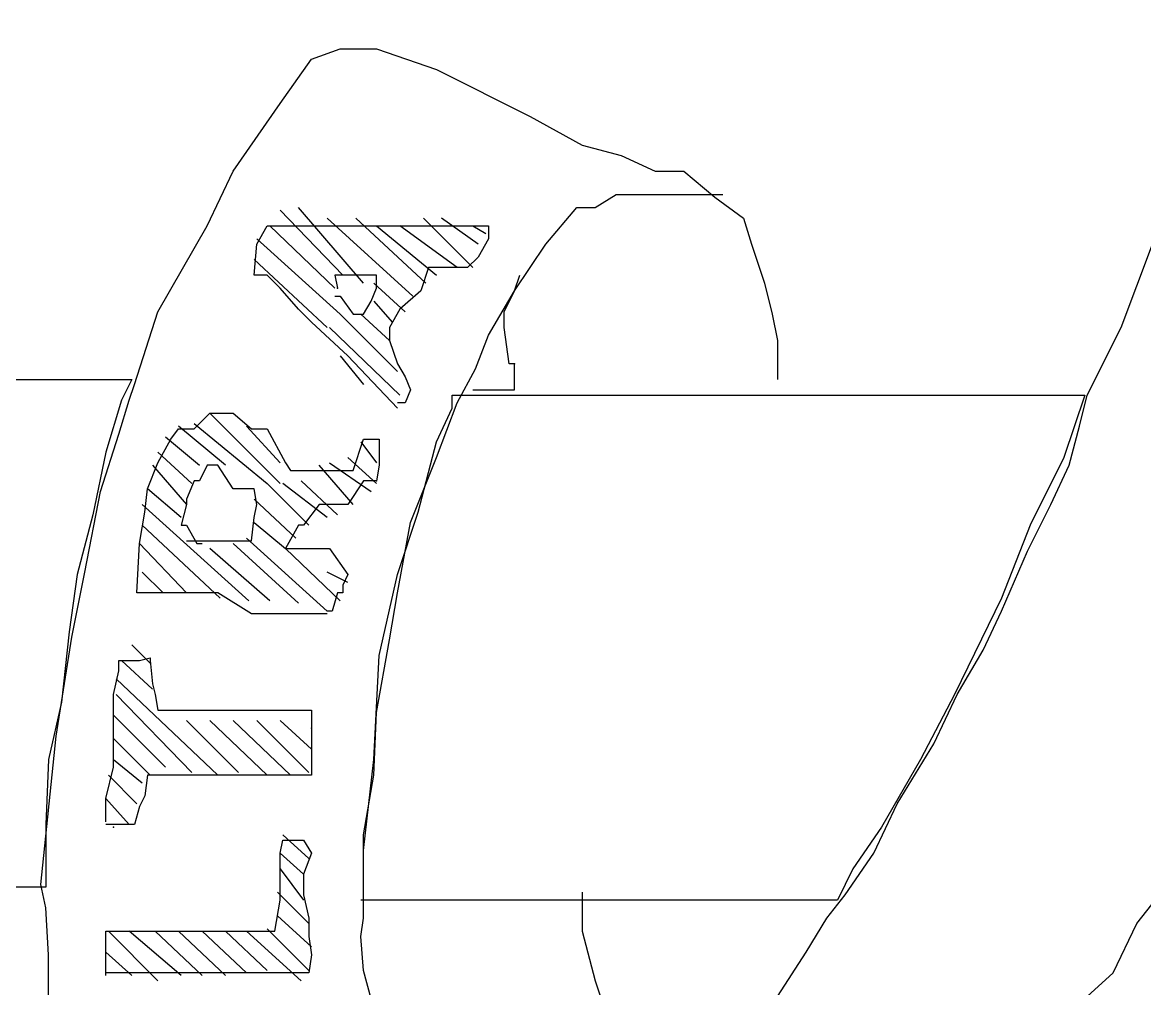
# Model space of a CAD drawing. Extents: x 748454 to 749044, y 4316681 to 4317708.
# Drawn here: x 748488.87 to 748493.18, y 4317549.78 to 4317553.491 of the extents above; entities that cross this region are included whole.
import ezdxf

# ---------------------------------------------------------------- set-up
doc = ezdxf.new("R2010")
doc.units = 0
doc.layers.get('0').update_dxf_attribs({"linetype": 'CONTINUOUS'})

msp = doc.modelspace()

# ---------------------------------------------------------------- linework, layer by layer
at = {"color": 0, "linetype": 'CONTINUOUS'}
for p, q in [((748489.98, 4317553.35), (748490.09, 4317553.39)), ((748489.98, 4317553.35), (748490.09, 4317553.39)), ((748490.09, 4317553.39), (748490.23, 4317553.39)), ((748490.09, 4317553.39), (748490.23, 4317553.39)), ((748490.23, 4317553.39), (748490.46, 4317553.31)), ((748490.23, 4317553.39), (748490.46, 4317553.31)), ((748489.86, 4317553.18), (748489.98, 4317553.35)), ((748489.86, 4317553.18), (748489.98, 4317553.35)), ((748490.46, 4317553.31), (748490.82, 4317553.13)), ((748490.46, 4317553.31), (748490.82, 4317553.13)), ((748489.68, 4317552.92), (748489.86, 4317553.18)), ((748489.68, 4317552.92), (748489.86, 4317553.18)), ((748490.82, 4317553.13), (748491.02, 4317553.02)), ((748490.82, 4317553.13), (748491.02, 4317553.02)), ((748491.02, 4317553.02), (748491.17, 4317552.98)), ((748491.02, 4317553.02), (748491.17, 4317552.98)), ((748491.17, 4317552.98), (748491.3, 4317552.92)), ((748491.17, 4317552.98), (748491.3, 4317552.92)), ((748489.58, 4317552.71), (748489.68, 4317552.92)), ((748489.58, 4317552.71), (748489.68, 4317552.92)), ((748491.3, 4317552.92), (748491.41, 4317552.92)), ((748491.3, 4317552.92), (748491.41, 4317552.92)), ((748491.41, 4317552.92), (748491.53, 4317552.82)), ((748491.41, 4317552.92), (748491.53, 4317552.82)), ((748491.07, 4317552.78), (748491.15, 4317552.83)), ((748491.07, 4317552.78), (748491.15, 4317552.83)), ((748491.15, 4317552.83), (748491.2, 4317552.83)), ((748491.15, 4317552.83), (748491.2, 4317552.83)), ((748491.2, 4317552.83), (748491.26, 4317552.83)), ((748491.2, 4317552.83), (748491.26, 4317552.83)), ((748491.26, 4317552.83), (748491.33, 4317552.83)), ((748491.26, 4317552.83), (748491.33, 4317552.83)), ((748491.33, 4317552.83), (748491.41, 4317552.83)), ((748491.33, 4317552.83), (748491.41, 4317552.83)), ((748491.41, 4317552.83), (748491.48, 4317552.83)), ((748491.41, 4317552.83), (748491.48, 4317552.83)), ((748491.48, 4317552.83), (748491.56, 4317552.83)), ((748491.48, 4317552.83), (748491.56, 4317552.83)), ((748491.53, 4317552.82), (748491.64, 4317552.74)), ((748491.53, 4317552.82), (748491.64, 4317552.74)), ((748489.86, 4317552.77), (748490.1, 4317552.52)), ((748489.86, 4317552.77), (748490.1, 4317552.52)), ((748490.18, 4317552.49), (748489.93, 4317552.78)), ((748490.18, 4317552.49), (748489.93, 4317552.78)), ((748490.88, 4317552.64), (748491, 4317552.78)), ((748490.88, 4317552.64), (748491, 4317552.78)), ((748491, 4317552.78), (748491.07, 4317552.78)), ((748491, 4317552.78), (748491.07, 4317552.78)), ((748490.04, 4317552.74), (748490.37, 4317552.44)), ((748490.04, 4317552.74), (748490.37, 4317552.44)), ((748490.42, 4317552.49), (748490.15, 4317552.74)), ((748490.42, 4317552.49), (748490.15, 4317552.74)), ((748490.41, 4317552.74), (748490.6, 4317552.55)), ((748490.41, 4317552.74), (748490.6, 4317552.55)), ((748490.62, 4317552.64), (748490.48, 4317552.74)), ((748490.62, 4317552.64), (748490.48, 4317552.74)), ((748491.64, 4317552.74), (748491.67, 4317552.64)), ((748491.64, 4317552.74), (748491.67, 4317552.64)), ((748489.39, 4317552.38), (748489.58, 4317552.71)), ((748489.39, 4317552.38), (748489.58, 4317552.71)), ((748489.77, 4317552.64), (748489.81, 4317552.71)), ((748489.77, 4317552.64), (748489.81, 4317552.71)), ((748489.81, 4317552.71), (748489.85, 4317552.71)), ((748489.81, 4317552.71), (748489.85, 4317552.71)), ((748490.07, 4317552.47), (748489.82, 4317552.71)), ((748490.07, 4317552.47), (748489.82, 4317552.71)), ((748489.85, 4317552.71), (748490.01, 4317552.71)), ((748489.85, 4317552.71), (748490.01, 4317552.71)), ((748490.01, 4317552.71), (748490.1, 4317552.71)), ((748490.01, 4317552.71), (748490.1, 4317552.71)), ((748490.1, 4317552.71), (748490.22, 4317552.71)), ((748490.1, 4317552.71), (748490.22, 4317552.71)), ((748490.22, 4317552.71), (748490.31, 4317552.71)), ((748490.22, 4317552.71), (748490.31, 4317552.71)), ((748490.23, 4317552.71), (748490.46, 4317552.52)), ((748490.23, 4317552.71), (748490.46, 4317552.52)), ((748490.31, 4317552.71), (748490.41, 4317552.71)), ((748490.31, 4317552.71), (748490.41, 4317552.71)), ((748490.54, 4317552.55), (748490.32, 4317552.71)), ((748490.54, 4317552.55), (748490.32, 4317552.71)), ((748490.41, 4317552.71), (748490.46, 4317552.71)), ((748490.41, 4317552.71), (748490.46, 4317552.71)), ((748490.46, 4317552.71), (748490.54, 4317552.71)), ((748490.46, 4317552.71), (748490.54, 4317552.71)), ((748490.54, 4317552.71), (748490.58, 4317552.71)), ((748490.54, 4317552.71), (748490.58, 4317552.71)), ((748490.58, 4317552.71), (748490.66, 4317552.71)), ((748490.58, 4317552.71), (748490.66, 4317552.71)), ((748490.6, 4317552.71), (748490.65, 4317552.68)), ((748490.6, 4317552.71), (748490.65, 4317552.68)), ((748490.66, 4317552.71), (748490.66, 4317552.66)), ((748490.66, 4317552.71), (748490.66, 4317552.66)), ((748489.76, 4317552.52), (748489.77, 4317552.64)), ((748489.76, 4317552.52), (748489.77, 4317552.64)), ((748489.77, 4317552.66), (748490.09, 4317552.37)), ((748489.77, 4317552.66), (748490.09, 4317552.37)), ((748490.66, 4317552.66), (748490.62, 4317552.59)), ((748490.66, 4317552.66), (748490.62, 4317552.59)), ((748490.76, 4317552.46), (748490.88, 4317552.64)), ((748490.76, 4317552.46), (748490.88, 4317552.64)), ((748491.67, 4317552.64), (748491.72, 4317552.49)), ((748491.67, 4317552.64), (748491.72, 4317552.49)), ((748493.09, 4317552.32), (748493.21, 4317552.64)), ((748493.09, 4317552.32), (748493.21, 4317552.64)), ((748490.62, 4317552.59), (748490.58, 4317552.55)), ((748490.62, 4317552.59), (748490.58, 4317552.55)), ((748490.04, 4317552.32), (748489.76, 4317552.58)), ((748490.04, 4317552.32), (748489.76, 4317552.58)), ((748490.43, 4317552.55), (748490.4, 4317552.46)), ((748490.43, 4317552.55), (748490.4, 4317552.46)), ((748490.48, 4317552.55), (748490.43, 4317552.55)), ((748490.48, 4317552.55), (748490.43, 4317552.55)), ((748490.55, 4317552.55), (748490.48, 4317552.55)), ((748490.55, 4317552.55), (748490.48, 4317552.55)), ((748490.58, 4317552.55), (748490.55, 4317552.55)), ((748490.58, 4317552.55), (748490.55, 4317552.55)), ((748489.81, 4317552.52), (748489.76, 4317552.52)), ((748489.81, 4317552.52), (748489.76, 4317552.52)), ((748489.86, 4317552.47), (748489.81, 4317552.52)), ((748489.86, 4317552.47), (748489.81, 4317552.52)), ((748490.08, 4317552.52), (748490.07, 4317552.52)), ((748490.07, 4317552.52), (748490.08, 4317552.47)), ((748490.08, 4317552.52), (748490.07, 4317552.52)), ((748490.07, 4317552.52), (748490.08, 4317552.47)), ((748490.12, 4317552.52), (748490.08, 4317552.52)), ((748490.12, 4317552.52), (748490.08, 4317552.52)), ((748490.18, 4317552.52), (748490.12, 4317552.52)), ((748490.18, 4317552.52), (748490.12, 4317552.52)), ((748490.23, 4317552.52), (748490.18, 4317552.52)), ((748490.23, 4317552.52), (748490.18, 4317552.52)), ((748490.23, 4317552.47), (748490.23, 4317552.52)), ((748490.23, 4317552.47), (748490.23, 4317552.52)), ((748490.76, 4317552.46), (748490.78, 4317552.52)), ((748490.76, 4317552.46), (748490.78, 4317552.52)), ((748489.93, 4317552.39), (748489.86, 4317552.47)), ((748489.93, 4317552.39), (748489.86, 4317552.47)), ((748490.21, 4317552.42), (748490.23, 4317552.47)), ((748490.21, 4317552.42), (748490.23, 4317552.47)), ((748490.34, 4317552.38), (748490.22, 4317552.49)), ((748490.34, 4317552.38), (748490.22, 4317552.49)), ((748490.4, 4317552.46), (748490.32, 4317552.39)), ((748490.4, 4317552.46), (748490.32, 4317552.39)), ((748490.66, 4317552.29), (748490.76, 4317552.46)), ((748490.66, 4317552.29), (748490.76, 4317552.46)), ((748490.72, 4317552.38), (748490.76, 4317552.46)), ((748490.72, 4317552.38), (748490.76, 4317552.46)), ((748491.72, 4317552.49), (748491.75, 4317552.37)), ((748491.72, 4317552.49), (748491.75, 4317552.37)), ((748490.07, 4317552.44), (748490.09, 4317552.44)), ((748490.07, 4317552.44), (748490.09, 4317552.44)), ((748490.09, 4317552.44), (748490.14, 4317552.37)), ((748490.09, 4317552.44), (748490.14, 4317552.37)), ((748490.18, 4317552.37), (748490.21, 4317552.42)), ((748490.18, 4317552.37), (748490.21, 4317552.42)), ((748490.22, 4317552.42), (748490.29, 4317552.34)), ((748490.22, 4317552.42), (748490.29, 4317552.34)), ((748489.3, 4317552.1), (748489.39, 4317552.38)), ((748489.3, 4317552.1), (748489.39, 4317552.38)), ((748489.98, 4317552.34), (748489.93, 4317552.39)), ((748489.98, 4317552.34), (748489.93, 4317552.39)), ((748490.09, 4317552.37), (748490.31, 4317552.15)), ((748490.09, 4317552.37), (748490.31, 4317552.15)), ((748490.14, 4317552.37), (748490.18, 4317552.37)), ((748490.14, 4317552.37), (748490.18, 4317552.37)), ((748490.28, 4317552.27), (748490.17, 4317552.37)), ((748490.28, 4317552.27), (748490.17, 4317552.37)), ((748490.32, 4317552.39), (748490.28, 4317552.32)), ((748490.32, 4317552.39), (748490.28, 4317552.32)), ((748490.72, 4317552.32), (748490.72, 4317552.38)), ((748490.72, 4317552.32), (748490.72, 4317552.38)), ((748491.75, 4317552.37), (748491.77, 4317552.27)), ((748491.75, 4317552.37), (748491.77, 4317552.27)), ((748490.12, 4317552.21), (748489.98, 4317552.34)), ((748490.12, 4317552.21), (748489.98, 4317552.34)), ((748490.32, 4317552.06), (748490.05, 4317552.32)), ((748490.32, 4317552.06), (748490.05, 4317552.32)), ((748490.28, 4317552.32), (748490.28, 4317552.27)), ((748490.28, 4317552.32), (748490.28, 4317552.27)), ((748490.61, 4317552.16), (748490.66, 4317552.29)), ((748490.61, 4317552.16), (748490.66, 4317552.29)), ((748490.74, 4317552.18), (748490.72, 4317552.32)), ((748490.74, 4317552.18), (748490.72, 4317552.32)), ((748492.96, 4317552.06), (748493.09, 4317552.32)), ((748492.96, 4317552.06), (748493.09, 4317552.32)), ((748490.28, 4317552.27), (748490.31, 4317552.18)), ((748490.28, 4317552.27), (748490.31, 4317552.18)), ((748491.77, 4317552.27), (748491.77, 4317552.18)), ((748491.77, 4317552.27), (748491.77, 4317552.18)), ((748490.09, 4317552.21), (748490.18, 4317552.1)), ((748490.09, 4317552.21), (748490.18, 4317552.1)), ((748490.31, 4317552.01), (748490.12, 4317552.21)), ((748490.31, 4317552.01), (748490.12, 4317552.21)), ((748490.31, 4317552.18), (748490.34, 4317552.13)), ((748490.31, 4317552.18), (748490.34, 4317552.13)), ((748490.54, 4317552.03), (748490.61, 4317552.16)), ((748490.54, 4317552.03), (748490.61, 4317552.16)), ((748490.76, 4317552.18), (748490.74, 4317552.18)), ((748490.76, 4317552.18), (748490.74, 4317552.18)), ((748490.76, 4317552.08), (748490.76, 4317552.18)), ((748490.76, 4317552.08), (748490.76, 4317552.18)), ((748491.77, 4317552.18), (748491.77, 4317552.12)), ((748491.77, 4317552.18), (748491.77, 4317552.12)), ((748488.55, 4317552.12), (748488.97, 4317552.12)), ((748488.55, 4317552.12), (748488.97, 4317552.12)), ((748488.97, 4317552.12), (748489.29, 4317552.12)), ((748488.97, 4317552.12), (748489.29, 4317552.12)), ((748489.29, 4317552.12), (748489.25, 4317552.04)), ((748489.29, 4317552.12), (748489.25, 4317552.04)), ((748490.34, 4317552.13), (748490.36, 4317552.08)), ((748490.34, 4317552.13), (748490.36, 4317552.08)), ((748489.28, 4317552.04), (748489.3, 4317552.1)), ((748489.28, 4317552.04), (748489.3, 4317552.1)), ((748490.36, 4317552.08), (748490.34, 4317552.03)), ((748490.36, 4317552.08), (748490.34, 4317552.03)), ((748490.6, 4317552.08), (748490.66, 4317552.08)), ((748490.6, 4317552.08), (748490.66, 4317552.08)), ((748490.66, 4317552.08), (748490.74, 4317552.08)), ((748490.66, 4317552.08), (748490.74, 4317552.08)), ((748490.74, 4317552.08), (748490.76, 4317552.08)), ((748490.74, 4317552.08), (748490.76, 4317552.08)), ((748489.25, 4317552.04), (748489.19, 4317551.84)), ((748489.25, 4317552.04), (748489.19, 4317551.84)), ((748489.24, 4317551.91), (748489.28, 4317552.04)), ((748489.24, 4317551.91), (748489.28, 4317552.04)), ((748490.34, 4317552.03), (748490.31, 4317552.03)), ((748490.34, 4317552.03), (748490.31, 4317552.03)), ((748490.46, 4317551.82), (748490.54, 4317552.03)), ((748490.46, 4317551.82), (748490.54, 4317552.03)), ((748490.52, 4317552.01), (748490.52, 4317552.06)), ((748490.52, 4317552.06), (748490.55, 4317552.06)), ((748490.52, 4317552.01), (748490.52, 4317552.06)), ((748490.52, 4317552.06), (748490.55, 4317552.06)), ((748490.55, 4317552.06), (748490.65, 4317552.06)), ((748490.55, 4317552.06), (748490.65, 4317552.06)), ((748490.65, 4317552.06), (748490.78, 4317552.06)), ((748490.65, 4317552.06), (748490.78, 4317552.06)), ((748490.78, 4317552.06), (748491.07, 4317552.06)), ((748490.78, 4317552.06), (748491.07, 4317552.06)), ((748491.07, 4317552.06), (748491.29, 4317552.06)), ((748491.07, 4317552.06), (748491.29, 4317552.06)), ((748491.29, 4317552.06), (748491.53, 4317552.06)), ((748491.29, 4317552.06), (748491.53, 4317552.06)), ((748491.53, 4317552.06), (748491.68, 4317552.06)), ((748491.53, 4317552.06), (748491.68, 4317552.06)), ((748491.68, 4317552.06), (748491.82, 4317552.06)), ((748491.68, 4317552.06), (748491.82, 4317552.06)), ((748491.82, 4317552.06), (748492.12, 4317552.06)), ((748491.82, 4317552.06), (748492.12, 4317552.06)), ((748492.12, 4317552.06), (748492.37, 4317552.06)), ((748492.12, 4317552.06), (748492.37, 4317552.06)), ((748492.37, 4317552.06), (748492.56, 4317552.06)), ((748492.37, 4317552.06), (748492.56, 4317552.06)), ((748492.56, 4317552.06), (748492.7, 4317552.06)), ((748492.56, 4317552.06), (748492.7, 4317552.06)), ((748492.7, 4317552.06), (748492.84, 4317552.06)), ((748492.7, 4317552.06), (748492.84, 4317552.06)), ((748492.84, 4317552.06), (748492.93, 4317552.06)), ((748492.84, 4317552.06), (748492.93, 4317552.06)), ((748492.95, 4317552.06), (748492.87, 4317551.82)), ((748492.95, 4317552.06), (748492.87, 4317551.82)), ((748492.93, 4317552.06), (748492.95, 4317552.06)), ((748492.93, 4317551.94), (748492.96, 4317552.06)), ((748492.93, 4317552.06), (748492.95, 4317552.06)), ((748492.93, 4317551.94), (748492.96, 4317552.06)), ((748489.53, 4317551.93), (748489.59, 4317551.99)), ((748489.53, 4317551.93), (748489.59, 4317551.99)), ((748489.59, 4317551.99), (748489.68, 4317551.99)), ((748489.86, 4317551.72), (748489.59, 4317551.99)), ((748489.59, 4317551.99), (748489.68, 4317551.99)), ((748489.86, 4317551.72), (748489.59, 4317551.99)), ((748489.68, 4317551.99), (748489.75, 4317551.93)), ((748489.68, 4317551.99), (748489.75, 4317551.93)), ((748490.46, 4317551.88), (748490.52, 4317552.01)), ((748490.46, 4317551.88), (748490.52, 4317552.01)), ((748489.65, 4317551.79), (748489.47, 4317551.94)), ((748489.65, 4317551.79), (748489.47, 4317551.94)), ((748489.53, 4317551.95), (748489.81, 4317551.72)), ((748489.53, 4317551.95), (748489.81, 4317551.72)), ((748489.73, 4317551.94), (748489.86, 4317551.8)), ((748489.73, 4317551.94), (748489.86, 4317551.8)), ((748492.89, 4317551.79), (748492.93, 4317551.94)), ((748492.89, 4317551.79), (748492.93, 4317551.94)), ((748489.17, 4317551.69), (748489.24, 4317551.91)), ((748489.17, 4317551.69), (748489.24, 4317551.91)), ((748489.42, 4317551.9), (748489.55, 4317551.79)), ((748489.42, 4317551.9), (748489.55, 4317551.79)), ((748489.44, 4317551.89), (748489.47, 4317551.93)), ((748489.44, 4317551.89), (748489.47, 4317551.93)), ((748489.47, 4317551.93), (748489.53, 4317551.93)), ((748489.47, 4317551.93), (748489.53, 4317551.93)), ((748489.75, 4317551.93), (748489.81, 4317551.93)), ((748489.75, 4317551.93), (748489.81, 4317551.93)), ((748489.81, 4317551.93), (748489.88, 4317551.8)), ((748489.81, 4317551.93), (748489.88, 4317551.8)), ((748489.39, 4317551.8), (748489.44, 4317551.89)), ((748489.39, 4317551.8), (748489.44, 4317551.89)), ((748490.14, 4317551.77), (748490.18, 4317551.89)), ((748490.14, 4317551.77), (748490.18, 4317551.89)), ((748490.17, 4317551.88), (748490.23, 4317551.8)), ((748490.17, 4317551.88), (748490.23, 4317551.8)), ((748490.18, 4317551.89), (748490.22, 4317551.89)), ((748490.18, 4317551.89), (748490.22, 4317551.89)), ((748490.22, 4317551.89), (748490.24, 4317551.89)), ((748490.22, 4317551.89), (748490.24, 4317551.89)), ((748490.24, 4317551.89), (748490.24, 4317551.79)), ((748490.24, 4317551.89), (748490.24, 4317551.79)), ((748490.39, 4317551.61), (748490.46, 4317551.88)), ((748490.39, 4317551.61), (748490.46, 4317551.88)), ((748489.19, 4317551.84), (748489.14, 4317551.6)), ((748489.19, 4317551.84), (748489.14, 4317551.6)), ((748489.52, 4317551.72), (748489.39, 4317551.84)), ((748489.52, 4317551.72), (748489.39, 4317551.84)), ((748490.23, 4317551.72), (748490.12, 4317551.82)), ((748490.23, 4317551.72), (748490.12, 4317551.82)), ((748490.36, 4317551.57), (748490.46, 4317551.82)), ((748490.36, 4317551.57), (748490.46, 4317551.82)), ((748492.87, 4317551.82), (748492.74, 4317551.56)), ((748492.87, 4317551.82), (748492.74, 4317551.56)), ((748489.35, 4317551.7), (748489.39, 4317551.8)), ((748489.35, 4317551.7), (748489.39, 4317551.8)), ((748489.37, 4317551.79), (748489.5, 4317551.64)), ((748489.37, 4317551.79), (748489.5, 4317551.64)), ((748489.58, 4317551.79), (748489.55, 4317551.73)), ((748489.58, 4317551.79), (748489.55, 4317551.73)), ((748489.62, 4317551.79), (748489.58, 4317551.79)), ((748489.62, 4317551.79), (748489.58, 4317551.79)), ((748489.68, 4317551.7), (748489.62, 4317551.79)), ((748489.68, 4317551.7), (748489.62, 4317551.79)), ((748489.88, 4317551.8), (748489.9, 4317551.77)), ((748489.88, 4317551.8), (748489.9, 4317551.77)), ((748489.9, 4317551.77), (748489.94, 4317551.77)), ((748489.9, 4317551.77), (748489.94, 4317551.77)), ((748489.94, 4317551.77), (748490.02, 4317551.77)), ((748489.94, 4317551.77), (748490.02, 4317551.77)), ((748490.14, 4317551.64), (748490.01, 4317551.79)), ((748490.14, 4317551.64), (748490.01, 4317551.79)), ((748490.02, 4317551.77), (748490.09, 4317551.77)), ((748490.02, 4317551.77), (748490.09, 4317551.77)), ((748490.05, 4317551.8), (748490.21, 4317551.69)), ((748490.05, 4317551.8), (748490.21, 4317551.69)), ((748490.09, 4317551.77), (748490.14, 4317551.77)), ((748490.09, 4317551.77), (748490.14, 4317551.77)), ((748490.24, 4317551.79), (748490.23, 4317551.73)), ((748490.24, 4317551.79), (748490.23, 4317551.73)), ((748492.82, 4317551.64), (748492.89, 4317551.79)), ((748492.82, 4317551.64), (748492.89, 4317551.79)), ((748489.53, 4317551.73), (748489.5, 4317551.66)), ((748489.53, 4317551.73), (748489.5, 4317551.66)), ((748489.55, 4317551.73), (748489.53, 4317551.73)), ((748489.55, 4317551.73), (748489.53, 4317551.73)), ((748489.94, 4317551.73), (748490.08, 4317551.6)), ((748489.94, 4317551.73), (748490.08, 4317551.6)), ((748490.18, 4317551.73), (748490.12, 4317551.64)), ((748490.18, 4317551.73), (748490.12, 4317551.64)), ((748490.23, 4317551.73), (748490.18, 4317551.73)), ((748490.23, 4317551.73), (748490.18, 4317551.73)), ((748489.11, 4317551.38), (748489.17, 4317551.69)), ((748489.11, 4317551.38), (748489.17, 4317551.69)), ((748489.34, 4317551.61), (748489.35, 4317551.7)), ((748489.34, 4317551.61), (748489.35, 4317551.7)), ((748489.48, 4317551.59), (748489.35, 4317551.7)), ((748489.48, 4317551.59), (748489.35, 4317551.7)), ((748489.73, 4317551.7), (748489.68, 4317551.7)), ((748489.73, 4317551.7), (748489.68, 4317551.7)), ((748489.76, 4317551.7), (748489.73, 4317551.7)), ((748489.76, 4317551.7), (748489.73, 4317551.7)), ((748489.77, 4317551.64), (748489.76, 4317551.7)), ((748489.77, 4317551.64), (748489.76, 4317551.7)), ((748489.81, 4317551.72), (748489.97, 4317551.56)), ((748489.81, 4317551.72), (748489.97, 4317551.56)), ((748490.04, 4317551.59), (748489.87, 4317551.72)), ((748490.04, 4317551.59), (748489.87, 4317551.72)), ((748489.33, 4317551.64), (748489.74, 4317551.27)), ((748489.33, 4317551.64), (748489.74, 4317551.27)), ((748489.5, 4317551.64), (748489.48, 4317551.56)), ((748489.5, 4317551.64), (748489.48, 4317551.56)), ((748489.5, 4317551.66), (748489.5, 4317551.64)), ((748489.5, 4317551.66), (748489.5, 4317551.64)), ((748489.92, 4317551.51), (748489.76, 4317551.66)), ((748489.92, 4317551.51), (748489.76, 4317551.66)), ((748489.76, 4317551.59), (748489.77, 4317551.64)), ((748489.76, 4317551.59), (748489.77, 4317551.64)), ((748490.01, 4317551.64), (748489.95, 4317551.56)), ((748490.01, 4317551.64), (748489.95, 4317551.56)), ((748490.05, 4317551.64), (748490.01, 4317551.64)), ((748490.05, 4317551.64), (748490.01, 4317551.64)), ((748490.12, 4317551.64), (748490.05, 4317551.64)), ((748490.12, 4317551.64), (748490.05, 4317551.64)), ((748492.73, 4317551.46), (748492.82, 4317551.64)), ((748492.73, 4317551.46), (748492.82, 4317551.64)), ((748489.14, 4317551.6), (748489.08, 4317551.37)), ((748489.14, 4317551.6), (748489.08, 4317551.37)), ((748489.32, 4317551.49), (748489.34, 4317551.61)), ((748489.32, 4317551.49), (748489.34, 4317551.61)), ((748490.31, 4317551.37), (748490.39, 4317551.61)), ((748490.31, 4317551.37), (748490.39, 4317551.61)), ((748489.63, 4317551.28), (748489.33, 4317551.56)), ((748489.63, 4317551.28), (748489.33, 4317551.56)), ((748489.48, 4317551.56), (748489.5, 4317551.56)), ((748489.48, 4317551.56), (748489.5, 4317551.56)), ((748489.5, 4317551.56), (748489.54, 4317551.49)), ((748489.5, 4317551.56), (748489.54, 4317551.49)), ((748489.75, 4317551.5), (748489.76, 4317551.59)), ((748489.75, 4317551.5), (748489.76, 4317551.59)), ((748489.76, 4317551.57), (748489.88, 4317551.47)), ((748489.76, 4317551.57), (748489.88, 4317551.47)), ((748489.93, 4317551.56), (748489.88, 4317551.47)), ((748489.93, 4317551.56), (748489.88, 4317551.47)), ((748489.95, 4317551.56), (748489.93, 4317551.56)), ((748489.95, 4317551.56), (748489.93, 4317551.56)), ((748490.31, 4317551.3), (748490.36, 4317551.57)), ((748490.31, 4317551.3), (748490.36, 4317551.57)), ((748492.74, 4317551.56), (748492.63, 4317551.28)), ((748492.74, 4317551.56), (748492.63, 4317551.28)), ((748490.04, 4317551.23), (748489.73, 4317551.51)), ((748490.04, 4317551.23), (748489.73, 4317551.51)), ((748489.31, 4317551.3), (748489.32, 4317551.49)), ((748489.31, 4317551.3), (748489.32, 4317551.49)), ((748489.32, 4317551.49), (748489.5, 4317551.3)), ((748489.32, 4317551.49), (748489.5, 4317551.3)), ((748489.5, 4317551.5), (748489.58, 4317551.5)), ((748489.5, 4317551.5), (748489.58, 4317551.5)), ((748489.54, 4317551.49), (748489.56, 4317551.49)), ((748489.54, 4317551.49), (748489.56, 4317551.49)), ((748489.58, 4317551.5), (748489.65, 4317551.5)), ((748489.58, 4317551.5), (748489.65, 4317551.5)), ((748489.82, 4317551.27), (748489.59, 4317551.47)), ((748489.82, 4317551.27), (748489.59, 4317551.47)), ((748489.65, 4317551.5), (748489.7, 4317551.5)), ((748489.65, 4317551.5), (748489.7, 4317551.5)), ((748489.68, 4317551.49), (748489.93, 4317551.26)), ((748489.68, 4317551.49), (748489.93, 4317551.26)), ((748489.7, 4317551.5), (748489.75, 4317551.5)), ((748489.7, 4317551.5), (748489.75, 4317551.5)), ((748489.88, 4317551.47), (748489.93, 4317551.47)), ((748489.88, 4317551.47), (748490.09, 4317551.27)), ((748489.88, 4317551.47), (748489.93, 4317551.47)), ((748489.88, 4317551.47), (748490.09, 4317551.27)), ((748489.93, 4317551.47), (748489.98, 4317551.47)), ((748489.93, 4317551.47), (748489.98, 4317551.47)), ((748489.98, 4317551.47), (748490.05, 4317551.47)), ((748489.98, 4317551.47), (748490.05, 4317551.47)), ((748490.05, 4317551.47), (748490.12, 4317551.37)), ((748490.05, 4317551.47), (748490.12, 4317551.37)), ((748492.63, 4317551.23), (748492.73, 4317551.46)), ((748492.63, 4317551.23), (748492.73, 4317551.46)), ((748489.06, 4317551.13), (748489.11, 4317551.38)), ((748489.06, 4317551.13), (748489.11, 4317551.38)), ((748489.41, 4317551.3), (748489.33, 4317551.38)), ((748489.41, 4317551.3), (748489.33, 4317551.38)), ((748490.12, 4317551.34), (748490.04, 4317551.38)), ((748490.12, 4317551.34), (748490.04, 4317551.38)), ((748489.08, 4317551.37), (748489.05, 4317551.15)), ((748489.08, 4317551.37), (748489.05, 4317551.15)), ((748490.12, 4317551.37), (748490.1, 4317551.33)), ((748490.12, 4317551.37), (748490.1, 4317551.33)), ((748490.24, 4317551.06), (748490.31, 4317551.37)), ((748490.24, 4317551.06), (748490.31, 4317551.37)), ((748489.34, 4317551.3), (748489.31, 4317551.3)), ((748489.34, 4317551.3), (748489.31, 4317551.3)), ((748489.41, 4317551.3), (748489.34, 4317551.3)), ((748489.41, 4317551.3), (748489.34, 4317551.3)), ((748489.42, 4317551.3), (748489.41, 4317551.3)), ((748489.42, 4317551.3), (748489.41, 4317551.3)), ((748489.5, 4317551.3), (748489.42, 4317551.3)), ((748489.5, 4317551.3), (748489.42, 4317551.3)), ((748489.62, 4317551.3), (748489.5, 4317551.3)), ((748489.62, 4317551.3), (748489.5, 4317551.3)), ((748489.75, 4317551.22), (748489.62, 4317551.3)), ((748489.75, 4317551.22), (748489.62, 4317551.3)), ((748490.08, 4317551.3), (748490.06, 4317551.23)), ((748490.08, 4317551.3), (748490.06, 4317551.23)), ((748490.1, 4317551.3), (748490.08, 4317551.3)), ((748490.1, 4317551.3), (748490.08, 4317551.3)), ((748490.1, 4317551.33), (748490.1, 4317551.3)), ((748490.1, 4317551.33), (748490.1, 4317551.3)), ((748490.28, 4317551.12), (748490.31, 4317551.3)), ((748490.28, 4317551.12), (748490.31, 4317551.3)), ((748492.63, 4317551.28), (748492.45, 4317550.91)), ((748492.63, 4317551.28), (748492.45, 4317550.91)), ((748489.84, 4317551.22), (748489.75, 4317551.22)), ((748489.84, 4317551.22), (748489.75, 4317551.22)), ((748489.9, 4317551.22), (748489.84, 4317551.22)), ((748489.9, 4317551.22), (748489.84, 4317551.22)), ((748489.95, 4317551.22), (748489.9, 4317551.22)), ((748489.95, 4317551.22), (748489.9, 4317551.22)), ((748490.04, 4317551.22), (748489.95, 4317551.22)), ((748490.04, 4317551.22), (748489.95, 4317551.22)), ((748490.06, 4317551.23), (748490.04, 4317551.23)), ((748490.06, 4317551.23), (748490.04, 4317551.23)), ((748492.56, 4317551.08), (748492.63, 4317551.23)), ((748492.56, 4317551.08), (748492.63, 4317551.23)), ((748489, 4317550.75), (748489.06, 4317551.13)), ((748489, 4317550.75), (748489.06, 4317551.13)), ((748489.05, 4317551.15), (748489.02, 4317550.88)), ((748489.05, 4317551.15), (748489.02, 4317550.88)), ((748490.23, 4317550.84), (748490.28, 4317551.12)), ((748490.23, 4317550.84), (748490.28, 4317551.12)), ((748489.29, 4317551.1), (748489.36, 4317551.03)), ((748489.29, 4317551.1), (748489.36, 4317551.03)), ((748492.46, 4317550.91), (748492.56, 4317551.08)), ((748492.46, 4317550.91), (748492.56, 4317551.08)), ((748489.24, 4317551), (748489.24, 4317551.04)), ((748489.24, 4317551.04), (748489.26, 4317551.04)), ((748489.24, 4317551), (748489.24, 4317551.04)), ((748489.24, 4317551.04), (748489.26, 4317551.04)), ((748489.37, 4317550.93), (748489.25, 4317551.04)), ((748489.37, 4317550.93), (748489.25, 4317551.04)), ((748489.26, 4317551.04), (748489.29, 4317551.04)), ((748489.26, 4317551.04), (748489.29, 4317551.04)), ((748489.29, 4317551.04), (748489.32, 4317551.04)), ((748489.29, 4317551.04), (748489.32, 4317551.04)), ((748489.32, 4317551.04), (748489.36, 4317551.05)), ((748489.32, 4317551.04), (748489.36, 4317551.05)), ((748489.36, 4317551.05), (748489.36, 4317551.04)), ((748489.36, 4317551.05), (748489.36, 4317551.04)), ((748489.36, 4317551.04), (748489.37, 4317550.95)), ((748489.36, 4317551.04), (748489.37, 4317550.95)), ((748490.22, 4317550.66), (748490.24, 4317551.06)), ((748490.22, 4317550.66), (748490.24, 4317551.06)), ((748489.22, 4317550.91), (748489.24, 4317551)), ((748489.22, 4317550.91), (748489.24, 4317551)), ((748489.23, 4317550.97), (748489.62, 4317550.6)), ((748489.23, 4317550.97), (748489.62, 4317550.6)), ((748489.37, 4317550.95), (748489.38, 4317550.91)), ((748489.37, 4317550.95), (748489.38, 4317550.91)), ((748489.22, 4317550.78), (748489.22, 4317550.91)), ((748489.22, 4317550.78), (748489.22, 4317550.91)), ((748489.52, 4317550.61), (748489.23, 4317550.91)), ((748489.52, 4317550.61), (748489.23, 4317550.91)), ((748489.38, 4317550.91), (748489.39, 4317550.85)), ((748489.38, 4317550.91), (748489.39, 4317550.85)), ((748492.45, 4317550.91), (748492.32, 4317550.66)), ((748492.45, 4317550.91), (748492.32, 4317550.66)), ((748492.37, 4317550.72), (748492.46, 4317550.91)), ((748492.37, 4317550.72), (748492.46, 4317550.91)), ((748489.02, 4317550.88), (748488.97, 4317550.66)), ((748489.02, 4317550.88), (748488.97, 4317550.66)), ((748489.22, 4317550.83), (748489.42, 4317550.63)), ((748489.22, 4317550.83), (748489.42, 4317550.63)), ((748489.39, 4317550.85), (748489.44, 4317550.85)), ((748489.39, 4317550.85), (748489.44, 4317550.85)), ((748489.44, 4317550.85), (748489.5, 4317550.85)), ((748489.44, 4317550.85), (748489.5, 4317550.85)), ((748489.5, 4317550.85), (748489.59, 4317550.85)), ((748489.5, 4317550.85), (748489.59, 4317550.85)), ((748489.59, 4317550.85), (748489.68, 4317550.85)), ((748489.59, 4317550.85), (748489.68, 4317550.85)), ((748489.68, 4317550.85), (748489.74, 4317550.85)), ((748489.68, 4317550.85), (748489.74, 4317550.85)), ((748489.74, 4317550.85), (748489.81, 4317550.85)), ((748489.74, 4317550.85), (748489.81, 4317550.85)), ((748489.81, 4317550.85), (748489.89, 4317550.85)), ((748489.81, 4317550.85), (748489.89, 4317550.85)), ((748489.89, 4317550.85), (748489.94, 4317550.85)), ((748489.89, 4317550.85), (748489.94, 4317550.85)), ((748489.94, 4317550.85), (748489.98, 4317550.85)), ((748489.94, 4317550.85), (748489.98, 4317550.85)), ((748489.98, 4317550.85), (748489.98, 4317550.74)), ((748489.98, 4317550.85), (748489.98, 4317550.74)), ((748490.22, 4317550.6), (748490.23, 4317550.84)), ((748490.22, 4317550.6), (748490.23, 4317550.84)), ((748489.22, 4317550.63), (748489.22, 4317550.78)), ((748489.22, 4317550.63), (748489.22, 4317550.78)), ((748489.7, 4317550.61), (748489.5, 4317550.81)), ((748489.7, 4317550.61), (748489.5, 4317550.81)), ((748489.59, 4317550.81), (748489.81, 4317550.6)), ((748489.59, 4317550.81), (748489.81, 4317550.6)), ((748489.9, 4317550.6), (748489.68, 4317550.81)), ((748489.9, 4317550.6), (748489.68, 4317550.81)), ((748489.77, 4317550.81), (748489.97, 4317550.61)), ((748489.77, 4317550.81), (748489.97, 4317550.61)), ((748489.98, 4317550.7), (748489.86, 4317550.81)), ((748489.98, 4317550.7), (748489.86, 4317550.81)), ((748488.94, 4317550.18), (748489, 4317550.75)), ((748488.94, 4317550.18), (748489, 4317550.75)), ((748489.36, 4317550.6), (748489.22, 4317550.74)), ((748489.36, 4317550.6), (748489.22, 4317550.74)), ((748489.98, 4317550.74), (748489.98, 4317550.66)), ((748489.98, 4317550.74), (748489.98, 4317550.66)), ((748492.23, 4317550.49), (748492.37, 4317550.72)), ((748492.23, 4317550.49), (748492.37, 4317550.72)), ((748488.97, 4317550.66), (748488.96, 4317550.41)), ((748488.97, 4317550.66), (748488.96, 4317550.41)), ((748489.22, 4317550.66), (748489.33, 4317550.57)), ((748489.22, 4317550.66), (748489.33, 4317550.57)), ((748489.98, 4317550.66), (748489.98, 4317550.6)), ((748489.98, 4317550.66), (748489.98, 4317550.6)), ((748490.18, 4317550.31), (748490.22, 4317550.66)), ((748490.18, 4317550.31), (748490.22, 4317550.66)), ((748492.32, 4317550.66), (748492.17, 4317550.4)), ((748492.32, 4317550.66), (748492.17, 4317550.4)), ((748489.19, 4317550.51), (748489.22, 4317550.63)), ((748489.19, 4317550.51), (748489.22, 4317550.63)), ((748489.31, 4317550.49), (748489.2, 4317550.6)), ((748489.31, 4317550.49), (748489.2, 4317550.6)), ((748489.35, 4317550.6), (748489.34, 4317550.52)), ((748489.35, 4317550.6), (748489.34, 4317550.52)), ((748489.37, 4317550.6), (748489.35, 4317550.6)), ((748489.37, 4317550.6), (748489.35, 4317550.6)), ((748489.42, 4317550.6), (748489.37, 4317550.6)), ((748489.42, 4317550.6), (748489.37, 4317550.6)), ((748489.47, 4317550.6), (748489.42, 4317550.6)), ((748489.47, 4317550.6), (748489.42, 4317550.6)), ((748489.54, 4317550.6), (748489.47, 4317550.6)), ((748489.54, 4317550.6), (748489.47, 4317550.6)), ((748489.59, 4317550.6), (748489.54, 4317550.6)), ((748489.59, 4317550.6), (748489.54, 4317550.6)), ((748489.65, 4317550.6), (748489.59, 4317550.6)), ((748489.65, 4317550.6), (748489.59, 4317550.6)), ((748489.75, 4317550.6), (748489.65, 4317550.6)), ((748489.75, 4317550.6), (748489.65, 4317550.6)), ((748489.85, 4317550.6), (748489.75, 4317550.6)), ((748489.85, 4317550.6), (748489.75, 4317550.6)), ((748489.9, 4317550.6), (748489.85, 4317550.6)), ((748489.9, 4317550.6), (748489.85, 4317550.6)), ((748489.98, 4317550.6), (748489.9, 4317550.6)), ((748489.98, 4317550.6), (748489.9, 4317550.6)), ((748490.18, 4317550.37), (748490.22, 4317550.6)), ((748490.18, 4317550.37), (748490.22, 4317550.6)), ((748489.34, 4317550.52), (748489.32, 4317550.48)), ((748489.34, 4317550.52), (748489.32, 4317550.48)), ((748489.19, 4317550.42), (748489.19, 4317550.51)), ((748489.19, 4317550.51), (748489.28, 4317550.41)), ((748489.19, 4317550.42), (748489.19, 4317550.51)), ((748489.19, 4317550.51), (748489.28, 4317550.41)), ((748489.32, 4317550.48), (748489.3, 4317550.41)), ((748489.32, 4317550.48), (748489.3, 4317550.41)), ((748492.14, 4317550.3), (748492.23, 4317550.49)), ((748492.14, 4317550.3), (748492.23, 4317550.49)), ((748488.96, 4317550.41), (748488.96, 4317550.24)), ((748488.96, 4317550.41), (748488.96, 4317550.24)), ((748489.22, 4317550.41), (748489.19, 4317550.41)), ((748489.22, 4317550.41), (748489.19, 4317550.41)), ((748489.23, 4317550.41), (748489.22, 4317550.41)), ((748489.23, 4317550.41), (748489.22, 4317550.41)), ((748489.27, 4317550.41), (748489.23, 4317550.41)), ((748489.27, 4317550.41), (748489.23, 4317550.41)), ((748489.3, 4317550.41), (748489.27, 4317550.41)), ((748489.3, 4317550.41), (748489.27, 4317550.41)), ((748492.17, 4317550.4), (748492.06, 4317550.24)), ((748492.17, 4317550.4), (748492.06, 4317550.24)), ((748489.86, 4317550.3), (748489.87, 4317550.35)), ((748489.86, 4317550.3), (748489.87, 4317550.35)), ((748489.87, 4317550.37), (748489.97, 4317550.28)), ((748489.87, 4317550.37), (748489.97, 4317550.28)), ((748489.87, 4317550.35), (748489.89, 4317550.35)), ((748489.87, 4317550.35), (748489.89, 4317550.35)), ((748489.89, 4317550.35), (748489.93, 4317550.35)), ((748489.89, 4317550.35), (748489.93, 4317550.35)), ((748489.93, 4317550.35), (748489.95, 4317550.35)), ((748489.93, 4317550.35), (748489.95, 4317550.35)), ((748489.95, 4317550.35), (748489.98, 4317550.3)), ((748489.95, 4317550.35), (748489.98, 4317550.3)), ((748490.18, 4317550.19), (748490.18, 4317550.37)), ((748490.18, 4317550.19), (748490.18, 4317550.37)), ((748490.18, 4317550.12), (748490.18, 4317550.31)), ((748490.18, 4317550.12), (748490.18, 4317550.31)), ((748489.86, 4317550.24), (748489.86, 4317550.3)), ((748489.95, 4317550.22), (748489.86, 4317550.3)), ((748489.86, 4317550.24), (748489.86, 4317550.3)), ((748489.95, 4317550.22), (748489.86, 4317550.3)), ((748489.98, 4317550.3), (748489.95, 4317550.22)), ((748489.98, 4317550.3), (748489.95, 4317550.22)), ((748492.03, 4317550.14), (748492.14, 4317550.3)), ((748492.03, 4317550.14), (748492.14, 4317550.3)), ((748488.96, 4317550.24), (748488.96, 4317550.17)), ((748488.96, 4317550.24), (748488.96, 4317550.17)), ((748489.86, 4317550.12), (748489.86, 4317550.24)), ((748489.86, 4317550.24), (748489.95, 4317550.12)), ((748489.86, 4317550.12), (748489.86, 4317550.24)), ((748489.86, 4317550.24), (748489.95, 4317550.12)), ((748489.95, 4317550.22), (748489.95, 4317550.14)), ((748489.95, 4317550.22), (748489.95, 4317550.14)), ((748492.06, 4317550.24), (748492, 4317550.12)), ((748492.06, 4317550.24), (748492, 4317550.12)), ((748488.96, 4317550.09), (748488.94, 4317550.18)), ((748488.96, 4317550.09), (748488.94, 4317550.18)), ((748490.18, 4317550.14), (748490.18, 4317550.19)), ((748490.18, 4317550.14), (748490.18, 4317550.19)), ((748488.96, 4317550.17), (748488.8, 4317550.17)), ((748488.96, 4317550.17), (748488.8, 4317550.17)), ((748489.97, 4317550.03), (748489.85, 4317550.15)), ((748489.97, 4317550.03), (748489.85, 4317550.15)), ((748489.95, 4317550.14), (748489.97, 4317550.05)), ((748489.95, 4317550.14), (748489.97, 4317550.05)), ((748490.18, 4317550.05), (748490.18, 4317550.14)), ((748490.18, 4317550.05), (748490.18, 4317550.14)), ((748491.02, 4317550.15), (748491.02, 4317550)), ((748491.02, 4317550.15), (748491.02, 4317550)), ((748491.96, 4317550.05), (748492.03, 4317550.14)), ((748491.96, 4317550.05), (748492.03, 4317550.14)), ((748493.15, 4317550.03), (748493.26, 4317550.17)), ((748493.15, 4317550.03), (748493.26, 4317550.17)), ((748488.97, 4317549.91), (748488.96, 4317550.09)), ((748488.97, 4317549.91), (748488.96, 4317550.09)), ((748489.84, 4317550), (748489.86, 4317550.12)), ((748489.84, 4317550), (748489.86, 4317550.12)), ((748490.26, 4317550.12), (748490.17, 4317550.12)), ((748490.26, 4317550.12), (748490.17, 4317550.12)), ((748490.23, 4317550.12), (748490.18, 4317550.12)), ((748490.23, 4317550.12), (748490.18, 4317550.12)), ((748490.4, 4317550.12), (748490.26, 4317550.12)), ((748490.4, 4317550.12), (748490.26, 4317550.12)), ((748490.66, 4317550.12), (748490.4, 4317550.12)), ((748490.66, 4317550.12), (748490.4, 4317550.12)), ((748491.02, 4317550.12), (748490.66, 4317550.12)), ((748491.02, 4317550.12), (748490.66, 4317550.12)), ((748491.21, 4317550.12), (748491.02, 4317550.12)), ((748491.21, 4317550.12), (748491.02, 4317550.12)), ((748491.43, 4317550.12), (748491.21, 4317550.12)), ((748491.43, 4317550.12), (748491.21, 4317550.12)), ((748491.76, 4317550.12), (748491.43, 4317550.12)), ((748491.76, 4317550.12), (748491.43, 4317550.12)), ((748492, 4317550.12), (748491.76, 4317550.12)), ((748492, 4317550.12), (748491.76, 4317550.12)), ((748489.85, 4317550.06), (748489.98, 4317549.94)), ((748489.85, 4317550.06), (748489.98, 4317549.94)), ((748489.97, 4317550.05), (748489.97, 4317549.98)), ((748489.97, 4317550.05), (748489.97, 4317549.98)), ((748490.17, 4317549.98), (748490.18, 4317550.05)), ((748490.17, 4317549.98), (748490.18, 4317550.05)), ((748491.88, 4317549.92), (748491.96, 4317550.05)), ((748491.88, 4317549.92), (748491.96, 4317550.05)), ((748489.19, 4317549.92), (748489.19, 4317550)), ((748489.19, 4317550), (748489.22, 4317550)), ((748489.19, 4317549.92), (748489.19, 4317550)), ((748489.19, 4317550), (748489.22, 4317550)), ((748489.2, 4317550), (748489.39, 4317549.81)), ((748489.2, 4317550), (748489.39, 4317549.81)), ((748489.22, 4317550), (748489.38, 4317550)), ((748489.22, 4317550), (748489.38, 4317550)), ((748489.48, 4317549.83), (748489.28, 4317550)), ((748489.48, 4317549.83), (748489.28, 4317550)), ((748489.38, 4317550), (748489.55, 4317550)), ((748489.38, 4317550), (748489.56, 4317549.83)), ((748489.38, 4317550), (748489.55, 4317550)), ((748489.38, 4317550), (748489.56, 4317549.83)), ((748489.65, 4317549.83), (748489.47, 4317550)), ((748489.65, 4317549.83), (748489.47, 4317550)), ((748489.55, 4317550), (748489.68, 4317550)), ((748489.55, 4317550), (748489.68, 4317550)), ((748489.56, 4317550), (748489.73, 4317549.84)), ((748489.56, 4317550), (748489.73, 4317549.84)), ((748489.81, 4317549.85), (748489.65, 4317550)), ((748489.81, 4317549.85), (748489.65, 4317550)), ((748489.68, 4317550), (748489.76, 4317550)), ((748489.68, 4317550), (748489.76, 4317550)), ((748489.73, 4317550), (748489.94, 4317549.81)), ((748489.73, 4317550), (748489.94, 4317549.81)), ((748489.76, 4317550), (748489.84, 4317550)), ((748489.76, 4317550), (748489.84, 4317550)), ((748489.97, 4317549.85), (748489.81, 4317550.01)), ((748489.97, 4317549.85), (748489.81, 4317550.01)), ((748491.02, 4317550), (748491.07, 4317549.81)), ((748491.02, 4317550), (748491.07, 4317549.81)), ((748493.06, 4317549.84), (748493.15, 4317550.03)), ((748493.06, 4317549.84), (748493.15, 4317550.03)), ((748489.97, 4317549.98), (748489.98, 4317549.91)), ((748489.97, 4317549.98), (748489.98, 4317549.91)), ((748490.18, 4317549.85), (748490.17, 4317549.98)), ((748490.18, 4317549.85), (748490.17, 4317549.98)), ((748489.19, 4317549.83), (748489.19, 4317549.92)), ((748489.29, 4317549.83), (748489.19, 4317549.92)), ((748489.19, 4317549.83), (748489.19, 4317549.92)), ((748489.29, 4317549.83), (748489.19, 4317549.92)), ((748491.77, 4317549.75), (748491.88, 4317549.92)), ((748491.77, 4317549.75), (748491.88, 4317549.92)), ((748488.97, 4317549.66), (748488.97, 4317549.91)), ((748488.97, 4317549.66), (748488.97, 4317549.91)), ((748489.98, 4317549.91), (748489.97, 4317549.84)), ((748489.98, 4317549.91), (748489.97, 4317549.84)), ((748489.22, 4317549.84), (748489.19, 4317549.84)), ((748489.22, 4317549.84), (748489.19, 4317549.84)), ((748489.27, 4317549.84), (748489.22, 4317549.84)), ((748489.27, 4317549.84), (748489.22, 4317549.84)), ((748489.36, 4317549.84), (748489.27, 4317549.84)), ((748489.36, 4317549.84), (748489.27, 4317549.84)), ((748489.45, 4317549.84), (748489.36, 4317549.84)), ((748489.45, 4317549.84), (748489.36, 4317549.84)), ((748489.5, 4317549.84), (748489.45, 4317549.84)), ((748489.5, 4317549.84), (748489.45, 4317549.84)), ((748489.59, 4317549.84), (748489.5, 4317549.84)), ((748489.59, 4317549.84), (748489.5, 4317549.84)), ((748489.73, 4317549.84), (748489.59, 4317549.84)), ((748489.73, 4317549.84), (748489.59, 4317549.84)), ((748489.81, 4317549.84), (748489.73, 4317549.84)), ((748489.81, 4317549.84), (748489.73, 4317549.84)), ((748489.87, 4317549.84), (748489.81, 4317549.84)), ((748489.87, 4317549.84), (748489.81, 4317549.84)), ((748489.94, 4317549.84), (748489.87, 4317549.84)), ((748489.94, 4317549.84), (748489.87, 4317549.84)), ((748489.97, 4317549.84), (748489.94, 4317549.84)), ((748489.97, 4317549.84), (748489.94, 4317549.84)), ((748490.21, 4317549.74), (748490.18, 4317549.85)), ((748490.21, 4317549.74), (748490.18, 4317549.85)), ((748492.96, 4317549.75), (748493.06, 4317549.84)), ((748492.96, 4317549.75), (748493.06, 4317549.84)), ((748491.07, 4317549.81), (748491.13, 4317549.63)), ((748491.07, 4317549.81), (748491.13, 4317549.63))]:
    msp.add_line(p, q, dxfattribs=at)
for p in [(748490.08, 4317552.47), (748490.08, 4317552.47), (748490.28, 4317552.27), (748490.28, 4317552.27), (748490.76, 4317552.18), (748490.76, 4317552.18), (748490.23, 4317551.73), (748490.23, 4317551.73), (748489.98, 4317550.78), (748489.98, 4317550.78), (748489.22, 4317550.4), (748489.22, 4317550.4), (748490.18, 4317550.12), (748490.18, 4317550.12), (748489.19, 4317549.84), (748489.19, 4317549.84)]:
    msp.add_point(p, dxfattribs=at)

# ---------------------------------------------------------------- meshes
mesh = msp.add_polyface(dxfattribs=at)
corners = [(748454.5, 4316681), (748454.5, 4316681), (748454.5, 4316871.9618), (748762.5, 4316681), (748454.5, 4317046.4935), (749044, 4316681), (748454.5, 4317707.5), (749044, 4317342.0065), (749044, 4317707.5)]
mesh.append_faces([[corners[k] for k in face] for face in [(0, 1, 3, 2), (2, 3, 5, 4), (4, 5, 7, 6), (6, 7, 8, 8)]], dxfattribs={"vtx0": -1, "vtx2": -1, "color": 0})
mesh = msp.add_polyface(dxfattribs=at)
corners = [(748464.5, 4317521), (748464.5, 4317521), (748464.5, 4317695.2713), (748745.58, 4317521), (748464.5, 4317701.5), (748745.58, 4317527.2287), (748745.58, 4317701.5)]
mesh.append_faces([[corners[k] for k in face] for face in [(0, 1, 3, 2), (2, 3, 5, 4), (4, 5, 6, 6)]], dxfattribs={"vtx0": -1, "vtx2": -1, "color": 0})

doc.saveas('drawing.dxf')
